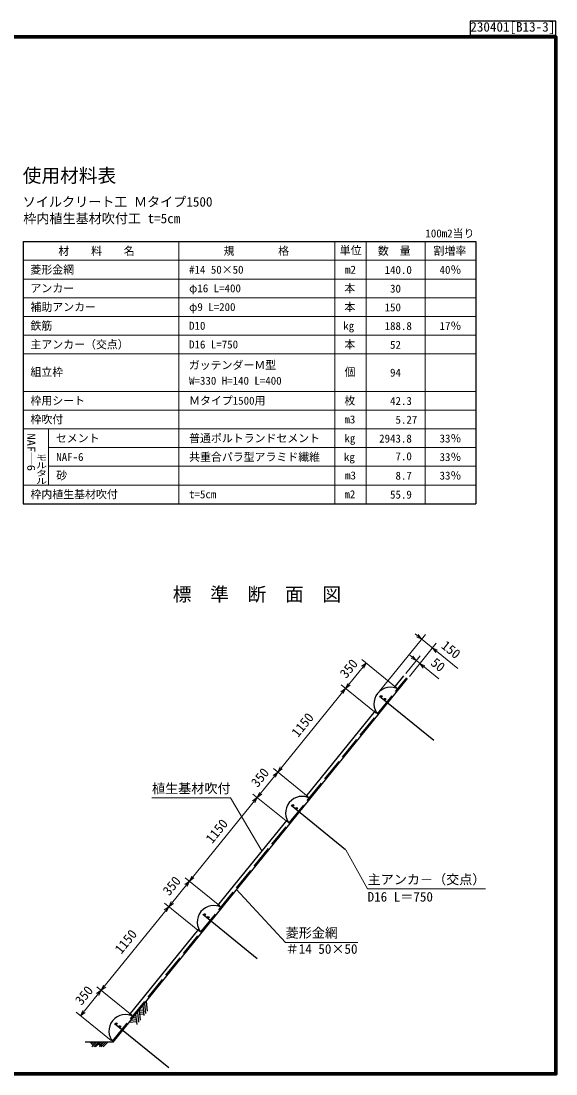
# Model space of a CAD drawing. Units: millimetres, scale not verified. Extents: x 400 to 16400, y 400 to 11650.
# Drawn here: x 10682 to 16400, y 400 to 11650 of the extents above; entities that cross this region are included whole.
import ezdxf
from ezdxf.enums import TextEntityAlignment as Align

# ---------------------------------------------------------------- set-up
doc = ezdxf.new("R2010")
doc.units = ezdxf.units.MM
doc.header["$LTSCALE"] = 40
doc.linetypes.add('USER1', pattern=[7.5, 6, -1.5])
for name, color, linetype, lineweight in [('C-DOC', 3, 'Continuous', 25), ('C-MTR', 5, 'Continuous', 13), ('C-MTR-FRAM', 5, 'Continuous', 25), ('C-MTR-LINE', 5, 'Continuous', 13), ('C-STR', 1, 'Continuous', 25), ('C-STR-DIM', 1, 'Continuous', 13), ('C-STR-HTXT', 1, 'Continuous', 13), ('C-TTL', 2, 'Continuous', 70)]:
    doc.layers.add(name, color=color, linetype=linetype, lineweight=lineweight)
doc.layers.add('C-MTR-TXT', color=5, linetype='Continuous')
doc.layers.add('C-TTL-TXT', color=7, linetype='Continuous')
doc.styles.add('@ＭＳ ゴシック', font='')
doc.styles.add('ＭＳ ゴシック', font='')
doc.styles.get('@ＭＳ ゴシック').set_extended_font_data('@MS Gothic')
doc.styles.get('ＭＳ ゴシック').set_extended_font_data('MS Gothic')

msp = doc.modelspace()

# ---------------------------------------------------------------- linework, layer by layer
at = {"layer": 'C-DOC'}
for p, q in [((16400, 11650), (15484.77, 11650)), ((15484.77, 11650), (15484.77, 11500)), ((16400, 11500), (16400, 11650)), ((15484.77, 11500), (16400, 11500))]:
    msp.add_line(p, q, dxfattribs=at)
at = {"layer": 'C-MTR'}
for p, q in [((10703.66, 8093.18), (15542.44, 8093.18)), ((10703.66, 7492.9), (15542.44, 7492.9)), ((10974.61, 6892.61), (15542.44, 6892.61)), ((10703.66, 6692.52), (15542.44, 6692.52))]:
    msp.add_line(p, q, dxfattribs=at)
at = {"layer": 'C-MTR-FRAM'}
for p, q in [((10703.66, 9293.75), (10703.66, 6492.43)), ((10703.66, 9293.75), (15542.44, 9293.75)), ((15542.44, 9293.65), (15542.44, 6492.43)), ((10703.66, 6492.43), (15542.44, 6492.43))]:
    msp.add_line(p, q, dxfattribs=at)
at = {"layer": 'C-MTR-LINE'}
for p, q in [((12370.33, 9293.75), (12370.33, 6492.43)), ((14036.99, 9293.65), (14036.99, 6492.43)), ((14370.33, 9293.65), (14370.33, 6492.43)), ((15000.61, 9293.65), (15000.61, 6492.43)), ((10703.66, 9093.66), (15542.44, 9093.66)), ((10703.66, 8893.56), (15542.44, 8893.56)), ((10703.66, 8693.47), (15542.44, 8693.47)), ((10703.66, 8493.37), (15542.44, 8493.37)), ((10703.66, 8293.28), (15542.44, 8293.28)), ((10703.66, 7692.99), (15542.44, 7692.99)), ((12095.76, 7692.99), (12098.59, 7692.99)), ((10703.66, 7292.8), (15542.44, 7292.8)), ((10974.61, 7292.8), (10974.61, 6692.52)), ((10974.61, 7092.71), (15542.44, 7092.71))]:
    msp.add_line(p, q, dxfattribs=at)
at = {"layer": 'C-STR', "linetype": 'USER1'}
msp.add_line((11664.71, 755.48), (14805.55, 4634.09), dxfattribs=at)
at = {"layer": 'C-STR', "color": 7}
for p, q in [((11667.9, 738.34), (14814.5, 4624.07)), ((14671.44, 4526.86), (14775.64, 4655.53)), ((14512.85, 4437.35), (15095.71, 3965.36)), ((13727.46, 3361.14), (14470.78, 4279.06)), ((13568.87, 3271.63), (14151.73, 2799.64)), ((12783.48, 2195.42), (13526.8, 3113.35)), ((12624.89, 2105.91), (13207.75, 1633.92)), ((11839.5, 1029.7), (12582.82, 1947.63)), ((11982.85, 1127.27), (11993.83, 1022.85)), ((12001.73, 1150.59), (12012.71, 1046.16)), ((12020.61, 1173.9), (12031.59, 1069.48)), ((11907.33, 1034.01), (11918.31, 929.59)), ((11926.21, 1057.33), (11937.19, 952.9)), ((11945.09, 1080.64), (11987.29, 1085.08)), ((11945.09, 1080.64), (11956.07, 976.22)), ((11947.31, 1059.55), (11989.5, 1063.98)), ((11949.53, 1038.45), (11991.72, 1042.88)), ((11680.91, 940.19), (12263.77, 468.2)), ((11841.73, 953), (11915.04, 960.7)), ((11860.61, 976.31), (11912.82, 981.8)), ((11879.49, 999.63), (11910.6, 1002.9)), ((11667.9, 738.34), (11367.9, 738.34)), ((11419.4, 739.34), (11454.15, 704.59)), ((11488.9, 739.34), (11439.4, 689.84)), ((11439.4, 739.34), (11464.15, 714.59)), ((11508.9, 739.34), (11459.4, 689.84)), ((11459.4, 739.34), (11474.15, 724.59)), ((11528.9, 739.34), (11479.4, 689.84)), ((11508.9, 719.34), (11528.9, 699.34)), ((11518.9, 729.34), (11538.9, 709.34)), ((11568.9, 739.34), (11519.4, 689.84)), ((11528.9, 739.34), (11548.9, 719.34)), ((11588.9, 739.34), (11539.4, 689.84)), ((11608.9, 739.34), (11559.4, 689.84))]:
    msp.add_line(p, q, dxfattribs=at)
for centre in [(14532.61, 4434.65), (14570.73, 4403.46), (13588.63, 3268.93), (13626.75, 3237.74), (12644.65, 2103.21), (12682.77, 2072.02), (11700.67, 937.49), (11738.79, 906.3)]:
    msp.add_circle(centre, 9, dxfattribs=at)
for centre in [(14631.02, 4354.45), (13687.04, 3188.73), (12743.06, 2023.01), (11799.08, 857.3)]:
    msp.add_arc(centre, 177.08, 59.79741, 222.20259, dxfattribs=at)
at = {"layer": 'C-STR-DIM'}
for p, q in [((14512.28, 4489.21), (15003.98, 5096.4)), ((15350.5, 4733), (14893.54, 5103.04)), ((14963.49, 5046.4), (14908.67, 5070.81)), ((14963.49, 5046.4), (14928.22, 5094.94)), ((14833.38, 4647.38), (15120.55, 5002)), ((15080.06, 4952), (15115.33, 4903.46)), ((15080.06, 4952), (15134.87, 4927.6)), ((14794.52, 4678.85), (14946.93, 4867.06)), ((15146.44, 4622.71), (14836.5, 4873.7)), ((14906.44, 4817.06), (14851.63, 4841.46)), ((14906.44, 4817.06), (14871.17, 4865.6)), ((14150.12, 4518.69), (14370.39, 4790.69)), ((14370.39, 4790.69), (14321.85, 4755.42)), ((14696.79, 4526.38), (14323.76, 4828.45)), ((14370.39, 4790.69), (14345.98, 4735.88)), ((14945.3, 4785.59), (14980.57, 4737.05)), ((14945.3, 4785.59), (15000.11, 4761.19)), ((13426.41, 3624.97), (14150.12, 4518.69)), ((14150.12, 4518.69), (14101.58, 4483.42)), ((14476.53, 4254.38), (14103.5, 4556.45)), ((14150.12, 4518.69), (14125.72, 4463.88)), ((14150.12, 4518.69), (14174.53, 4573.5)), ((14150.12, 4518.69), (14198.67, 4553.96)), ((13206.14, 3352.97), (13426.41, 3624.97)), ((13426.41, 3624.97), (13377.87, 3589.7)), ((13752.81, 3360.66), (13379.78, 3662.73)), ((13426.41, 3624.97), (13402, 3570.16)), ((13426.41, 3624.97), (13450.81, 3679.78)), ((13426.41, 3624.97), (13474.95, 3660.24)), ((13532.55, 3088.66), (13159.52, 3390.73)), ((13206.14, 3352.97), (13230.55, 3407.78)), ((13206.14, 3352.97), (13254.69, 3388.24)), ((12482.43, 2459.25), (13206.14, 3352.97)), ((13206.14, 3352.97), (13157.6, 3317.7)), ((13206.14, 3352.97), (13181.74, 3298.16)), ((12808.83, 2194.94), (12435.8, 2497.01)), ((12482.43, 2459.25), (12506.83, 2514.07)), ((12482.43, 2459.25), (12530.97, 2494.52)), ((12262.16, 2187.25), (12482.43, 2459.25)), ((12482.43, 2459.25), (12433.88, 2423.99)), ((12482.43, 2459.25), (12458.02, 2404.44)), ((11538.45, 1293.53), (12262.16, 2187.25)), ((12262.16, 2187.25), (12213.62, 2151.98)), ((12588.57, 1922.94), (12215.53, 2225.01)), ((12262.16, 2187.25), (12237.76, 2132.44)), ((12262.16, 2187.25), (12286.57, 2242.06)), ((12262.16, 2187.25), (12310.7, 2222.52)), ((11318.18, 1021.53), (11538.45, 1293.53)), ((11538.45, 1293.53), (11489.9, 1258.27)), ((11864.85, 1029.22), (11491.82, 1331.29)), ((11538.45, 1293.53), (11514.04, 1238.72)), ((11538.45, 1293.53), (11562.85, 1348.35)), ((11538.45, 1293.53), (11586.99, 1328.8)), ((11644.58, 757.22), (11271.55, 1059.29)), ((11319.45, 1022.04), (11343.86, 1076.86)), ((11319.45, 1022.04), (11367.99, 1057.31))]:
    msp.add_line(p, q, dxfattribs=at)
at = {"layer": 'C-STR-HTXT'}
for p, q in [((12921.96, 3349.26), (12081.96, 3349.26)), ((13257.02, 2783.84), (12921.96, 3349.26)), ((14153.46, 2796), (14386.7, 2376.16)), ((12980.49, 2376.02), (13510.76, 1805.78)), ((14386.7, 2376.16), (15646.7, 2376.16)), ((13510.76, 1805.78), (14280.76, 1805.78))]:
    msp.add_line(p, q, dxfattribs=at)
at = {"layer": 'C-TTL'}
msp.add_lwpolyline([(400, 400), (16400, 400), (16400, 11480), (400, 11480)], close=True, dxfattribs=at)

# ---------------------------------------------------------------- texts
at = {"layer": 'C-DOC', "style": 'ＭＳ ゴシック'}
msp.add_text('230401[B13-3]', height=102.6, dxfattribs=at).set_placement((15484.77, 11506), align=Align.BOTTOM_LEFT)
at = {"layer": 'C-MTR', "style": 'ＭＳ ゴシック'}
for s, height, p in [('使用材料表', 146.6, (10700.19, 9881.5)), ('ソイルクリート工 Ｍタイプ1500', 102.6, (10700.19, 9636.63)), ('枠内植生基材吹付工 t=5cm', 102.6, (10705.81, 9458.95)), ('100m2当り', 85.53, (15004.57, 9312.66)), ('材\u3000\u3000料\u3000\u3000名', 85.53, (11080.7, 9124.22)), ('規\u3000\u3000\u3000\u3000格', 85.53, (12847.58, 9125.32)), ('単位', 85.53, (14088.85, 9132.32)), ('数\u3000量', 85.53, (14496.18, 9126.3)), ('割増率', 85.53, (15091.39, 9126.3)), ('菱形金網', 85.53, (10783.01, 8925.22)), ('#14 50×50', 85.53, (12478.65, 8925.22)), ('m2', 85.53, (14145.78, 8925.12)), ('140.0 ', 85.53, (14568.55, 8922.16)), ('40％', 85.53, (15156, 8923.13)), ('アンカー', 85.53, (10783.01, 8725.96)), ('φ16 L=400', 85.53, (12478.65, 8725.96)), ('本', 85.53, (14137.78, 8725.86)), (' 30   ', 85.53, (14568.55, 8722.9)), ('補助アンカー', 85.53, (10783.01, 8525.87)), ('φ9 L=200', 85.53, (12478.65, 8525.87)), ('本', 85.53, (14137.78, 8525.77)), ('150   ', 85.53, (14568.55, 8522.8)), ('鉄筋', 85.53, (10783.01, 8325.77)), ('kg', 85.53, (14126.87, 8325.67)), ('17％', 85.53, (15156, 8323.68)), ('D10', 85.53, (12478.65, 8325.77)), ('188.8 ', 85.53, (14568.55, 8322.71)), ('主アンカー（交点）', 85.53, (10783.01, 8125.68)), ('D16 L=750', 85.53, (12478.65, 8125.68)), (' 52   ', 85.53, (14568.55, 8122.61)), ('ガッテンダーＭ型 ', 85.53, (12475.68, 7905.41)), ('組立枠', 85.53, (10783.01, 7832.35)), ('個', 85.53, (14139.93, 7832.24)), (' 94   ', 85.53, (14568.55, 7824.93)), ('W=330 H=140 L=400', 85.53, (12478.65, 7738.58)), ('枠用シート', 85.53, (10783.01, 7525.39)), ('Ｍタイプ1500用', 85.53, (12478.65, 7525.39)), ('枚', 85.53, (14138.87, 7525.3)), (' 42.3 ', 85.53, (14568.55, 7522.33)), ('枠吹付', 85.53, (10783.01, 7325.3)), ('m3', 85.53, (14138.87, 7325.2)), ('  5.27 ', 85.53, (14568.55, 7322.23)), ('セメント', 85.53, (11054.52, 7123.54)), ('普通ポルトランドセメント', 85.53, (12478.65, 7123.54)), ('kg', 85.53, (14138.87, 7123.44)), ('2943.8 ', 85.53, (14510.08, 7120.47)), ('33％', 85.53, (15156, 7121.44)), ('NAF-6', 85.53, (11058.88, 6924.03)), ('共重合パラ型アラミド繊維', 85.53, (12478.65, 6923.44)), ('kg', 85.53, (14134.24, 6925.01)), ('  7.0 ', 85.53, (14568.55, 6931.12)), ('33％', 85.53, (15156, 6923.02)), ('砂', 85.53, (11058.88, 6725.6)), ('m3', 85.53, (14145.78, 6726.58)), ('  8.7 ', 85.53, (14568.55, 6723.62)), ('33％', 85.53, (15156, 6724.59)), ('枠内植生基材吹付', 85.53, (10783.01, 6524.92)), ('t=5cm', 85.53, (12478.65, 6524.92)), ('m2', 85.53, (14138.87, 6524.82)), (' 55.9', 85.53, (14568.55, 6521.85))]:
    msp.add_text(s, height=height, dxfattribs=at).set_placement(p, align=Align.BOTTOM_LEFT)
at = {"layer": 'C-MTR', "style": '@ＭＳ ゴシック'}
for s, width, p in [('NAF｜6', 1.15, (10722.76, 6842.21)), ('\u3000\u3000モルタル', 0.7, (10830.89, 6694.43))]:
    msp.add_text(s, height=85.53, rotation=270, dxfattribs=dict(at, width=width)).set_placement(p, align=Align.BOTTOM_RIGHT)
at = {"layer": 'C-MTR-TXT', "style": 'ＭＳ ゴシック'}
msp.add_text('本', height=85.53, dxfattribs=at).set_placement((14138.87, 8125.58), align=Align.BOTTOM_LEFT)
at = {"layer": 'C-STR-DIM', "color": 7, "style": 'ＭＳ ゴシック'}
for s, rotation, p in [('150', 321, (15145.52, 4935.96)), ('50', 321, (15034.12, 4752.27)), ('350', 51, (14182.49, 4598.56)), ('1150', 51, (13666.78, 3969.48)), ('350', 51, (13233.92, 3434.47)), ('1150', 51, (12749.93, 2834.86)), ('350', 51, (12289.88, 2276.98)), ('1150', 51, (11777.86, 1654.65)), ('350', 51, (11352.73, 1106.57))]:
    msp.add_text(s, height=102.6, rotation=rotation, dxfattribs=at).set_placement(p, align=Align.BOTTOM_LEFT)
for s, p in [('植生基材吹付', (12081.96, 3369.26)), ('主アンカ－（交点）', (14386.7, 2396.16)), ('D16 L＝750', (14386.7, 2211.07)), ('菱形金網', (13510.76, 1825.78)), ('＃14 50×50', (13510.76, 1653.13))]:
    msp.add_text(s, height=102.6, dxfattribs=at).set_placement(p, align=Align.BOTTOM_LEFT)
at = {"layer": 'C-TTL-TXT', "style": 'ＭＳ ゴシック'}
msp.add_text('標\u3000準\u3000断\u3000面\u3000図', height=146.6, dxfattribs=at).set_placement((12304.11, 5408.27), align=Align.BOTTOM_LEFT)

doc.saveas('drawing.dxf')
